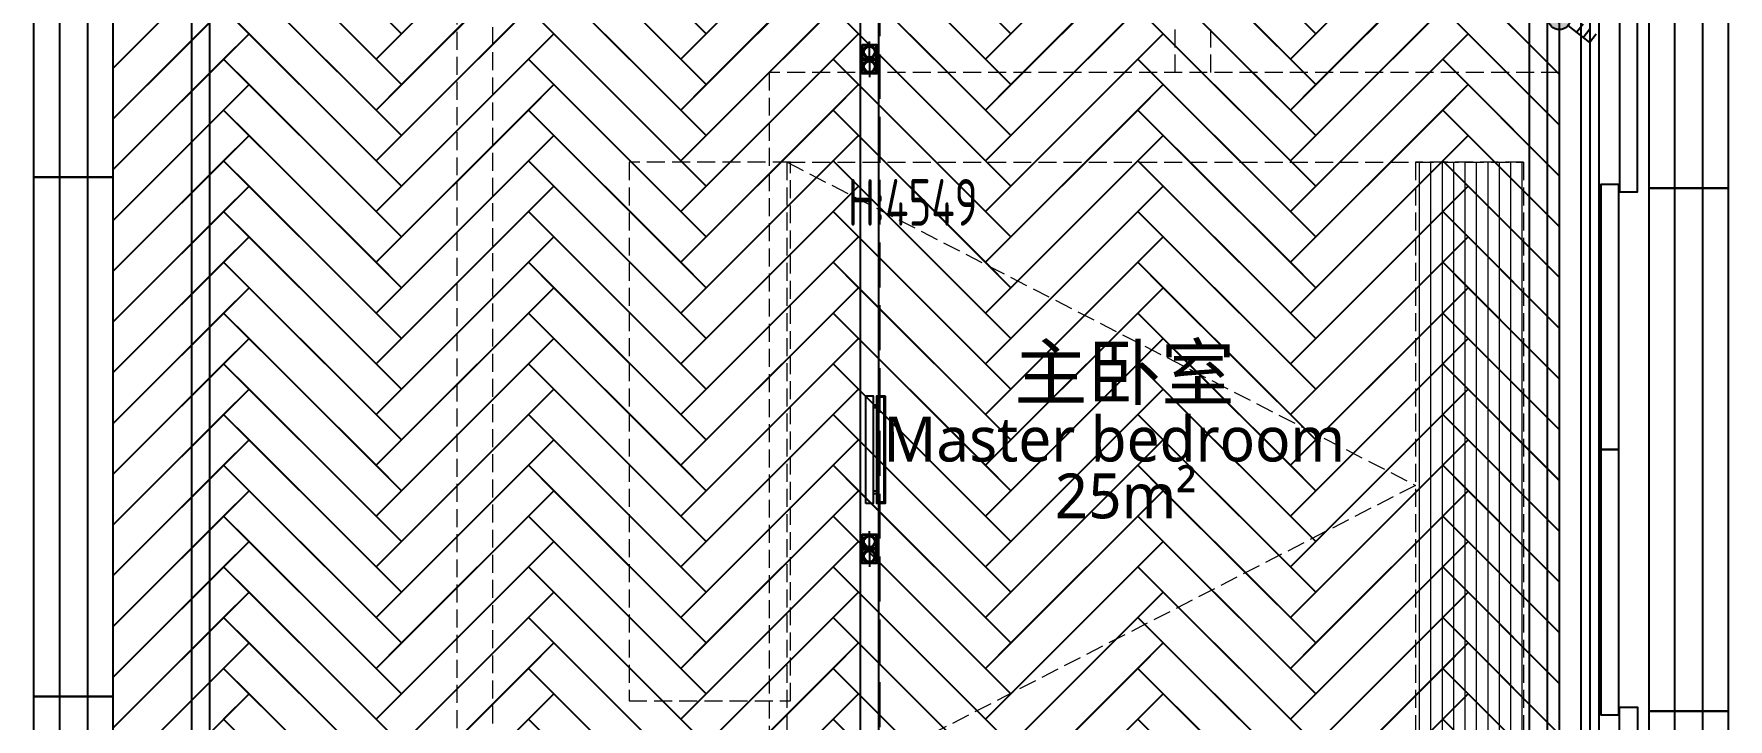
# Model space of a CAD drawing. Header units: millimetres. Extents: x -108767 to 78913, y -380878 to 1470.
# Drawn here: x -33544 to -28827, y -188596 to -186687 of the extents above; entities that cross this region are included whole.
import ezdxf
from ezdxf.enums import TextEntityAlignment as Align
from ezdxf.xclip import XClip

# ---------------------------------------------------------------- set-up
doc = ezdxf.new("R2010")
doc.units = ezdxf.units.MM
doc.header["$LTSCALE"] = 10
doc.header["$XCLIPFRAME"] = 0
doc.linetypes.add('DASH', pattern=[0.35, 0.25, -0.1])
doc.linetypes.add('DOTE', pattern=[2.42, 2, -0.2, 0.02, -0.2])
doc.layers.add('A-GLAZ-MULN', color=1, linetype='Continuous', lineweight=25)
for name, color, linetype in [('NW-01-windows(窗户)', 42, 'Continuous'), ('NW-01梁', 4, 'Continuous'), ('NW-02-free(活动家具)', 241, 'Continuous'), ('NW-02-light(平面灯具)', 12, 'Continuous'), ('NW-03-地面铺装', 8, 'Continuous'), ('NW-04-light(天花灯具)', 1, 'Continuous'), ('NW-04-天花造型粗线', 163, 'Continuous'), ('NW-完成面（用于平面）', 43, 'Continuous'), ('NW-开关插座', 117, 'Continuous'), ('NW-开关面板', 147, 'Continuous'), ('NW-强弱电插座', 223, 'Continuous')]:
    doc.layers.add(name, color=color, linetype=linetype)
doc.styles.add('TSSD_REIN', font='tssdeng.shx', dxfattribs={"width": 0.7, "bigfont": 'hztxt.shx'})
doc.styles.add('宋体', font='', dxfattribs={"width": 0.8})
doc.styles.add('黑体', font='', dxfattribs={"width": 0.8, "height": 3})
doc.styles.get('宋体').set_extended_font_data('SimSun')
doc.styles.get('黑体').set_extended_font_data('Microsoft YaHei')
doc.linetypes.add('铝质LED灯条', pattern='A,12.7,-5.08,["AL.LED",宋体,S=2.54,R=0,X=-2.54,Y=-1.27],-10', length=27.78)

# ---------------------------------------------------------------- blocks, each defined once
blk = doc.blocks.new('df')
at = {"layer": 'NW-02-free(活动家具)', "linetype": 'DASH', "lineweight": 5, "ltscale": 20}
h = blk.add_hatch(dxfattribs=at)
h.set_pattern_fill('LINE', color=250, scale=10, angle=-90, style=0)
h.set_pattern_definition([(270, (-3e-11, 1070), (31.75, -7e-15), [])])
h.paths.add_polyline_path([(0, 750), (-300, 750), (-300, -1050), (0, -1050)])
at = {"layer": 'NW-02-free(活动家具)', "color": 8, "linetype": 'DASH', "lineweight": 5, "ltscale": 20}
blk.add_lwpolyline([(0, 750), (0, -1050), (-2050, -1050), (-2050, 750), (0, 750)], dxfattribs=at)
at = {"layer": 'NW-02-free(活动家具)', "color": 251, "linetype": 'DASH', "lineweight": 5, "ltscale": 20}
blk.add_lwpolyline([(-2050, 750), (-300, -150), (-2050, -1050)], dxfattribs=at)
at = {"layer": 'NW-02-free(活动家具)', "linetype": 'DASH', "lineweight": 5, "ltscale": 20}
blk.add_lwpolyline([(0, 750), (-300, 750), (-300, -1050)], dxfattribs=at)
blk = doc.blocks.new('rwerwerwerewrw')
at = {"layer": 'A-GLAZ-MULN', "color": 8}
for p, q in [((-0.881, 0.615), (-1.028, 0.615)), ((-0.881, 0.507), (-1.028, 0.507)), ((-0.881, -2.957), (-1.028, -2.957)), ((-0.881, -3.065), (-1.028, -3.065))]:
    blk.add_line(p, q, dxfattribs=at)
blk.add_lwpolyline([(-1.328, -3.457), (-1.328, 1.007), (-1.028, 1.007), (-1.028, -3.457)], close=True, dxfattribs=at)
at = {"layer": 'NW-04-light(天花灯具)'}
blk.add_lwpolyline([(-0.534, 1.007), (-0.534, -3.457), (-0.881, -3.457), (-0.881, 1.007)], close=True, dxfattribs=at)
at = {"layer": 'NW-04-light(天花灯具)', "color": 8}
blk.add_lwpolyline([(-0.578, 0.962), (-0.578, -3.413), (-0.836, -3.413), (-0.836, 0.962)], close=True, dxfattribs=at)
blk = doc.blocks.new('嵌入式射灯1')
at = {"color": 250, "linetype": 'DOTE', "ltscale": 30}
blk.add_line((0, 100), (0, -100), dxfattribs=at)
blk.add_lwpolyline([(-100, 0, 0, 0, 0), (100, 0, 30, 0, 0), (155, 0, 0, 0, 0)], format="xyseb", dxfattribs=at)
blk.add_circle((0, 0), 60)
at = {"color": 250}
blk.add_circle((0, 0), 50, dxfattribs=at)
blk = doc.blocks.new('*U237')
at = {"layer": 'NW-04-light(天花灯具)', "color": 1, "ltscale": 15}
blk.add_lwpolyline([(150844.17, -14074.61), (150848.37, -14074.61), (150848.37, -14078.82), (150844.17, -14078.82)], close=True, dxfattribs=at)
at = {"layer": 'NW-04-light(天花灯具)', "color": 8, "ltscale": 15}
blk.add_lwpolyline([(150844.38, -14074.82), (150848.16, -14074.82), (150848.16, -14078.61), (150844.38, -14078.61)], close=True, dxfattribs=at)
at = {"layer": 'NW-04-light(天花灯具)', "color": 1, "linetype": 'DASH', "ltscale": 15, "xscale": 0.03000000000000001, "yscale": 0.03000000000000001, "zscale": 0.03000000000000001, "rotation": 180.0000000002703}
blk.add_blockref('嵌入式射灯1', (150846.27, -14076.71), dxfattribs=at)
blk = doc.blocks.new('*U239')
at = {"layer": 'NW-04-light(天花灯具)', "color": 1, "ltscale": 15}
blk.add_lwpolyline([(150844.17, -14074.61), (150848.37, -14074.61), (150848.37, -14078.82), (150844.17, -14078.82)], close=True, dxfattribs=at)
at = {"layer": 'NW-04-light(天花灯具)', "color": 8, "ltscale": 15}
blk.add_lwpolyline([(150844.38, -14074.82), (150848.16, -14074.82), (150848.16, -14078.61), (150844.38, -14078.61)], close=True, dxfattribs=at)
at = {"layer": 'NW-04-light(天花灯具)', "color": 1, "linetype": 'DASH', "ltscale": 15, "xscale": 0.03, "yscale": 0.03, "zscale": 0.03}
blk.add_blockref('嵌入式射灯1', (150846.27, -14076.71), dxfattribs=at)
blk = doc.blocks.new('ewqewqewqeqwe')
at = {"layer": 'NW-开关面板'}
h = blk.add_hatch(color=256, dxfattribs=at)
edge = h.paths.add_edge_path()
edge.add_arc((0, 0), 1.01, 0, 360)
for p, q in [((-2.52, 2.52), (-3.24, 1.8)), ((-2.69, 1.26), (-1.98, 1.98)), ((-0.72, 0.72), (-2.52, 2.52)), ((-2.15, 0.72), (-1.43, 1.43)), ((0.72, -0.72), (2.52, -2.52)), ((1.43, -1.43), (2.15, -0.72)), ((1.98, -1.98), (2.69, -1.26)), ((2.52, -2.52), (3.24, -1.8))]:
    blk.add_line(p, q, dxfattribs=at)
blk.add_circle((0, 0), 1.01, dxfattribs=at)
blk = doc.blocks.new('*U268')
at = {"layer": 'NW-开关插座', "xscale": 30.1, "yscale": 30.1, "zscale": 30.1}
blk.add_blockref('ewqewqewqeqwe', (225.9, 2013.9), dxfattribs=at)
blk = doc.blocks.new('GDSGGFDS')
at = {"layer": 'NW-03-地面铺装', "color": 250}
for points in [[(-33016, -186333.7), (-32945.3, -186263), (-32521, -186687.3), (-32591.7, -186758)], [(-32167.4, -186333.7), (-32096.7, -186263), (-31672.5, -186687.3), (-31743.2, -186758)], [(-31318.9, -186333.7), (-31248.2, -186263), (-30823.9, -186687.3), (-30894.6, -186758)], [(-30470.4, -186333.7), (-30399.7, -186263), (-29975.4, -186687.3), (-30046.1, -186758)], [(-29621.9, -186333.7), (-29551.1, -186263), (-29126.9, -186687.3), (-29197.6, -186758)], [(-33440.2, -186758), (-33016, -186333.7), (-32945.3, -186404.4), (-33369.5, -186828.7)], [(-32591.7, -186758), (-32167.4, -186333.7), (-32096.7, -186404.4), (-32521, -186828.7)], [(-31743.2, -186758), (-31318.9, -186333.7), (-31248.2, -186404.4), (-31672.5, -186828.7)], [(-30894.6, -186758), (-30470.4, -186333.7), (-30399.7, -186404.4), (-30823.9, -186828.7)], [(-30046.1, -186758), (-29621.9, -186333.7), (-29551.1, -186404.4), (-29975.4, -186828.7)], [(-33016, -186475.1), (-32945.3, -186404.4), (-32521, -186828.7), (-32591.7, -186899.4)], [(-32167.4, -186475.1), (-32096.7, -186404.4), (-31672.5, -186828.7), (-31743.2, -186899.4)], [(-31318.9, -186475.1), (-31248.2, -186404.4), (-30823.9, -186828.7), (-30894.6, -186899.4)], [(-30470.4, -186475.1), (-30399.7, -186404.4), (-29975.4, -186828.7), (-30046.1, -186899.4)], [(-29621.9, -186475.1), (-29551.1, -186404.4), (-29126.9, -186828.7), (-29197.6, -186899.4)], [(-33440.2, -186899.4), (-33016, -186475.1), (-32945.3, -186545.8), (-33369.5, -186970.1)], [(-32591.7, -186899.4), (-32167.4, -186475.1), (-32096.7, -186545.8), (-32521, -186970.1)], [(-31743.2, -186899.4), (-31318.9, -186475.1), (-31248.2, -186545.8), (-31672.5, -186970.1)], [(-30894.6, -186899.4), (-30470.4, -186475.1), (-30399.7, -186545.8), (-30823.9, -186970.1)], [(-30046.1, -186899.4), (-29621.9, -186475.1), (-29551.1, -186545.8), (-29975.4, -186970.1)], [(-33016, -186616.6), (-32945.3, -186545.8), (-32521, -186970.1), (-32591.7, -187040.8)], [(-32167.4, -186616.6), (-32096.7, -186545.8), (-31672.5, -186970.1), (-31743.2, -187040.8)], [(-31318.9, -186616.6), (-31248.2, -186545.8), (-30823.9, -186970.1), (-30894.6, -187040.8)], [(-30470.4, -186616.6), (-30399.7, -186545.8), (-29975.4, -186970.1), (-30046.1, -187040.8)], [(-29621.9, -186616.6), (-29551.1, -186545.8), (-29126.9, -186970.1), (-29197.6, -187040.8)], [(-33440.2, -187040.8), (-33016, -186616.6), (-32945.3, -186687.3), (-33369.5, -187111.5)], [(-32591.7, -187040.8), (-32167.4, -186616.6), (-32096.7, -186687.3), (-32521, -187111.5)], [(-31743.2, -187040.8), (-31318.9, -186616.6), (-31248.2, -186687.3), (-31672.5, -187111.5)], [(-30894.6, -187040.8), (-30470.4, -186616.6), (-30399.7, -186687.3), (-30823.9, -187111.5)], [(-30046.1, -187040.8), (-29621.9, -186616.6), (-29551.1, -186687.3), (-29975.4, -187111.5)], [(-33016, -186758), (-32945.3, -186687.3), (-32521, -187111.5), (-32591.7, -187182.2)], [(-32167.4, -186758), (-32096.7, -186687.3), (-31672.5, -187111.5), (-31743.2, -187182.2)], [(-31318.9, -186758), (-31248.2, -186687.3), (-30823.9, -187111.5), (-30894.6, -187182.2)], [(-30470.4, -186758), (-30399.7, -186687.3), (-29975.4, -187111.5), (-30046.1, -187182.2)], [(-29621.9, -186758), (-29551.1, -186687.3), (-29126.9, -187111.5), (-29197.6, -187182.2)], [(-33440.2, -187182.2), (-33016, -186758), (-32945.3, -186828.7), (-33369.5, -187253)], [(-32591.7, -187182.2), (-32167.4, -186758), (-32096.7, -186828.7), (-32521, -187253)], [(-31743.2, -187182.2), (-31318.9, -186758), (-31248.2, -186828.7), (-31672.5, -187253)], [(-30894.6, -187182.2), (-30470.4, -186758), (-30399.7, -186828.7), (-30823.9, -187253)], [(-30046.1, -187182.2), (-29621.9, -186758), (-29551.1, -186828.7), (-29975.4, -187253)], [(-33016, -186899.4), (-32945.3, -186828.7), (-32521, -187253), (-32591.7, -187323.7)], [(-32167.4, -186899.4), (-32096.7, -186828.7), (-31672.5, -187253), (-31743.2, -187323.7)], [(-31318.9, -186899.4), (-31248.2, -186828.7), (-30823.9, -187253), (-30894.6, -187323.7)], [(-30470.4, -186899.4), (-30399.7, -186828.7), (-29975.4, -187253), (-30046.1, -187323.7)], [(-29621.9, -186899.4), (-29551.1, -186828.7), (-29126.9, -187253), (-29197.6, -187323.7)], [(-33440.2, -187323.7), (-33016, -186899.4), (-32945.3, -186970.1), (-33369.5, -187394.4)], [(-32591.7, -187323.7), (-32167.4, -186899.4), (-32096.7, -186970.1), (-32521, -187394.4)], [(-31743.2, -187323.7), (-31318.9, -186899.4), (-31248.2, -186970.1), (-31672.5, -187394.4)], [(-30894.6, -187323.7), (-30470.4, -186899.4), (-30399.7, -186970.1), (-30823.9, -187394.4)], [(-30046.1, -187323.7), (-29621.9, -186899.4), (-29551.1, -186970.1), (-29975.4, -187394.4)], [(-33016, -187040.8), (-32945.3, -186970.1), (-32521, -187394.4), (-32591.7, -187465.1)], [(-32167.4, -187040.8), (-32096.7, -186970.1), (-31672.5, -187394.4), (-31743.2, -187465.1)], [(-31318.9, -187040.8), (-31248.2, -186970.1), (-30823.9, -187394.4), (-30894.6, -187465.1)], [(-30470.4, -187040.8), (-30399.7, -186970.1), (-29975.4, -187394.4), (-30046.1, -187465.1)], [(-29621.9, -187040.8), (-29551.1, -186970.1), (-29126.9, -187394.4), (-29197.6, -187465.1)], [(-33440.2, -187465.1), (-33016, -187040.8), (-32945.3, -187111.5), (-33369.5, -187535.8)], [(-32591.7, -187465.1), (-32167.4, -187040.8), (-32096.7, -187111.5), (-32521, -187535.8)], [(-31743.2, -187465.1), (-31318.9, -187040.8), (-31248.2, -187111.5), (-31672.5, -187535.8)], [(-30894.6, -187465.1), (-30470.4, -187040.8), (-30399.7, -187111.5), (-30823.9, -187535.8)], [(-30046.1, -187465.1), (-29621.9, -187040.8), (-29551.1, -187111.5), (-29975.4, -187535.8)], [(-33016, -187182.2), (-32945.3, -187111.5), (-32521, -187535.8), (-32591.7, -187606.5)], [(-32167.4, -187182.2), (-32096.7, -187111.5), (-31672.5, -187535.8), (-31743.2, -187606.5)], [(-31318.9, -187182.2), (-31248.2, -187111.5), (-30823.9, -187535.8), (-30894.6, -187606.5)], [(-30470.4, -187182.2), (-30399.7, -187111.5), (-29975.4, -187535.8), (-30046.1, -187606.5)], [(-29621.9, -187182.2), (-29551.1, -187111.5), (-29126.9, -187535.8), (-29197.6, -187606.5)], [(-33440.2, -187606.5), (-33016, -187182.2), (-32945.3, -187253), (-33369.5, -187677.2)], [(-32591.7, -187606.5), (-32167.4, -187182.2), (-32096.7, -187253), (-32521, -187677.2)], [(-31743.2, -187606.5), (-31318.9, -187182.2), (-31248.2, -187253), (-31672.5, -187677.2)], [(-30894.6, -187606.5), (-30470.4, -187182.2), (-30399.7, -187253), (-30823.9, -187677.2)], [(-30046.1, -187606.5), (-29621.9, -187182.2), (-29551.1, -187253), (-29975.4, -187677.2)], [(-33016, -187323.7), (-32945.3, -187253), (-32521, -187677.2), (-32591.7, -187747.9)], [(-32167.4, -187323.7), (-32096.7, -187253), (-31672.5, -187677.2), (-31743.2, -187747.9)], [(-31318.9, -187323.7), (-31248.2, -187253), (-30823.9, -187677.2), (-30894.6, -187747.9)], [(-30470.4, -187323.7), (-30399.7, -187253), (-29975.4, -187677.2), (-30046.1, -187747.9)], [(-29621.9, -187323.7), (-29551.1, -187253), (-29126.9, -187677.2), (-29197.6, -187747.9)], [(-33440.2, -187747.9), (-33016, -187323.7), (-32945.3, -187394.4), (-33369.5, -187818.6)], [(-32591.7, -187747.9), (-32167.4, -187323.7), (-32096.7, -187394.4), (-32521, -187818.6)], [(-31743.2, -187747.9), (-31318.9, -187323.7), (-31248.2, -187394.4), (-31672.5, -187818.6)], [(-30894.6, -187747.9), (-30470.4, -187323.7), (-30399.7, -187394.4), (-30823.9, -187818.6)], [(-30046.1, -187747.9), (-29621.9, -187323.7), (-29551.1, -187394.4), (-29975.4, -187818.6)], [(-33016, -187465.1), (-32945.3, -187394.4), (-32521, -187818.6), (-32591.7, -187889.3)], [(-32167.4, -187465.1), (-32096.7, -187394.4), (-31672.5, -187818.6), (-31743.2, -187889.3)], [(-31318.9, -187465.1), (-31248.2, -187394.4), (-30823.9, -187818.6), (-30894.6, -187889.3)], [(-30470.4, -187465.1), (-30399.7, -187394.4), (-29975.4, -187818.6), (-30046.1, -187889.3)], [(-29621.9, -187465.1), (-29551.1, -187394.4), (-29126.9, -187818.6), (-29197.6, -187889.3)], [(-33440.2, -187889.3), (-33016, -187465.1), (-32945.3, -187535.8), (-33369.5, -187960.1)], [(-32591.7, -187889.3), (-32167.4, -187465.1), (-32096.7, -187535.8), (-32521, -187960.1)], [(-31743.2, -187889.3), (-31318.9, -187465.1), (-31248.2, -187535.8), (-31672.5, -187960.1)], [(-30894.6, -187889.3), (-30470.4, -187465.1), (-30399.7, -187535.8), (-30823.9, -187960.1)], [(-30046.1, -187889.3), (-29621.9, -187465.1), (-29551.1, -187535.8), (-29975.4, -187960.1)], [(-33016, -187606.5), (-32945.3, -187535.8), (-32521, -187960.1), (-32591.7, -188030.8)], [(-32167.4, -187606.5), (-32096.7, -187535.8), (-31672.5, -187960.1), (-31743.2, -188030.8)], [(-31318.9, -187606.5), (-31248.2, -187535.8), (-30823.9, -187960.1), (-30894.6, -188030.8)], [(-30470.4, -187606.5), (-30399.7, -187535.8), (-29975.4, -187960.1), (-30046.1, -188030.8)], [(-29621.9, -187606.5), (-29551.1, -187535.8), (-29126.9, -187960.1), (-29197.6, -188030.8)], [(-33440.2, -188030.8), (-33016, -187606.5), (-32945.3, -187677.2), (-33369.5, -188101.5)], [(-32591.7, -188030.8), (-32167.4, -187606.5), (-32096.7, -187677.2), (-32521, -188101.5)], [(-31743.2, -188030.8), (-31318.9, -187606.5), (-31248.2, -187677.2), (-31672.5, -188101.5)], [(-30894.6, -188030.8), (-30470.4, -187606.5), (-30399.7, -187677.2), (-30823.9, -188101.5)], [(-30046.1, -188030.8), (-29621.9, -187606.5), (-29551.1, -187677.2), (-29975.4, -188101.5)], [(-33016, -187747.9), (-32945.3, -187677.2), (-32521, -188101.5), (-32591.7, -188172.2)], [(-32167.4, -187747.9), (-32096.7, -187677.2), (-31672.5, -188101.5), (-31743.2, -188172.2)], [(-31318.9, -187747.9), (-31248.2, -187677.2), (-30823.9, -188101.5), (-30894.6, -188172.2)], [(-30470.4, -187747.9), (-30399.7, -187677.2), (-29975.4, -188101.5), (-30046.1, -188172.2)], [(-29621.9, -187747.9), (-29551.1, -187677.2), (-29126.9, -188101.5), (-29197.6, -188172.2)], [(-33440.2, -188172.2), (-33016, -187747.9), (-32945.3, -187818.6), (-33369.5, -188242.9)], [(-32591.7, -188172.2), (-32167.4, -187747.9), (-32096.7, -187818.6), (-32521, -188242.9)], [(-31743.2, -188172.2), (-31318.9, -187747.9), (-31248.2, -187818.6), (-31672.5, -188242.9)], [(-30894.6, -188172.2), (-30470.4, -187747.9), (-30399.7, -187818.6), (-30823.9, -188242.9)], [(-30046.1, -188172.2), (-29621.9, -187747.9), (-29551.1, -187818.6), (-29975.4, -188242.9)], [(-33016, -187889.3), (-32945.3, -187818.6), (-32521, -188242.9), (-32591.7, -188313.6)], [(-32167.4, -187889.3), (-32096.7, -187818.6), (-31672.5, -188242.9), (-31743.2, -188313.6)], [(-31318.9, -187889.3), (-31248.2, -187818.6), (-30823.9, -188242.9), (-30894.6, -188313.6)], [(-30470.4, -187889.3), (-30399.7, -187818.6), (-29975.4, -188242.9), (-30046.1, -188313.6)], [(-29621.9, -187889.3), (-29551.1, -187818.6), (-29126.9, -188242.9), (-29197.6, -188313.6)], [(-33440.2, -188313.6), (-33016, -187889.3), (-32945.3, -187960.1), (-33369.5, -188384.3)], [(-32591.7, -188313.6), (-32167.4, -187889.3), (-32096.7, -187960.1), (-32521, -188384.3)], [(-31743.2, -188313.6), (-31318.9, -187889.3), (-31248.2, -187960.1), (-31672.5, -188384.3)], [(-30894.6, -188313.6), (-30470.4, -187889.3), (-30399.7, -187960.1), (-30823.9, -188384.3)], [(-30046.1, -188313.6), (-29621.9, -187889.3), (-29551.1, -187960.1), (-29975.4, -188384.3)], [(-33016, -188030.8), (-32945.3, -187960.1), (-32521, -188384.3), (-32591.7, -188455)], [(-32167.4, -188030.8), (-32096.7, -187960.1), (-31672.5, -188384.3), (-31743.2, -188455)], [(-31318.9, -188030.8), (-31248.2, -187960.1), (-30823.9, -188384.3), (-30894.6, -188455)], [(-30470.4, -188030.8), (-30399.7, -187960.1), (-29975.4, -188384.3), (-30046.1, -188455)], [(-29621.9, -188030.8), (-29551.1, -187960.1), (-29126.9, -188384.3), (-29197.6, -188455)], [(-33440.2, -188455), (-33016, -188030.8), (-32945.3, -188101.5), (-33369.5, -188525.7)], [(-32591.7, -188455), (-32167.4, -188030.8), (-32096.7, -188101.5), (-32521, -188525.7)], [(-31743.2, -188455), (-31318.9, -188030.8), (-31248.2, -188101.5), (-31672.5, -188525.7)], [(-30894.6, -188455), (-30470.4, -188030.8), (-30399.7, -188101.5), (-30823.9, -188525.7)], [(-30046.1, -188455), (-29621.9, -188030.8), (-29551.1, -188101.5), (-29975.4, -188525.7)], [(-33016, -188172.2), (-32945.3, -188101.5), (-32521, -188525.7), (-32591.7, -188596.5)], [(-32167.4, -188172.2), (-32096.7, -188101.5), (-31672.5, -188525.7), (-31743.2, -188596.5)], [(-31318.9, -188172.2), (-31248.2, -188101.5), (-30823.9, -188525.7), (-30894.6, -188596.5)], [(-30470.4, -188172.2), (-30399.7, -188101.5), (-29975.4, -188525.7), (-30046.1, -188596.5)], [(-29621.9, -188172.2), (-29551.1, -188101.5), (-29126.9, -188525.7), (-29197.6, -188596.5)], [(-33440.2, -188596.5), (-33016, -188172.2), (-32945.3, -188242.9), (-33369.5, -188667.2)], [(-32591.7, -188596.5), (-32167.4, -188172.2), (-32096.7, -188242.9), (-32521, -188667.2)], [(-31743.2, -188596.5), (-31318.9, -188172.2), (-31248.2, -188242.9), (-31672.5, -188667.2)], [(-30894.6, -188596.5), (-30470.4, -188172.2), (-30399.7, -188242.9), (-30823.9, -188667.2)], [(-30046.1, -188596.5), (-29621.9, -188172.2), (-29551.1, -188242.9), (-29975.4, -188667.2)], [(-33016, -188313.6), (-32945.3, -188242.9), (-32521, -188667.2), (-32591.7, -188737.9)], [(-32167.4, -188313.6), (-32096.7, -188242.9), (-31672.5, -188667.2), (-31743.2, -188737.9)], [(-31318.9, -188313.6), (-31248.2, -188242.9), (-30823.9, -188667.2), (-30894.6, -188737.9)], [(-30470.4, -188313.6), (-30399.7, -188242.9), (-29975.4, -188667.2), (-30046.1, -188737.9)], [(-29621.9, -188313.6), (-29551.1, -188242.9), (-29126.9, -188667.2), (-29197.6, -188737.9)], [(-33440.2, -188737.9), (-33016, -188313.6), (-32945.3, -188384.3), (-33369.5, -188808.6)], [(-32591.7, -188737.9), (-32167.4, -188313.6), (-32096.7, -188384.3), (-32521, -188808.6)], [(-31743.2, -188737.9), (-31318.9, -188313.6), (-31248.2, -188384.3), (-31672.5, -188808.6)], [(-30894.6, -188737.9), (-30470.4, -188313.6), (-30399.7, -188384.3), (-30823.9, -188808.6)], [(-30046.1, -188737.9), (-29621.9, -188313.6), (-29551.1, -188384.3), (-29975.4, -188808.6)], [(-33016, -188455), (-32945.3, -188384.3), (-32521, -188808.6), (-32591.7, -188879.3)], [(-32167.4, -188455), (-32096.7, -188384.3), (-31672.5, -188808.6), (-31743.2, -188879.3)], [(-31318.9, -188455), (-31248.2, -188384.3), (-30823.9, -188808.6), (-30894.6, -188879.3)], [(-30470.4, -188455), (-30399.7, -188384.3), (-29975.4, -188808.6), (-30046.1, -188879.3)], [(-29621.9, -188455), (-29551.1, -188384.3), (-29126.9, -188808.6), (-29197.6, -188879.3)], [(-33440.2, -188879.3), (-33016, -188455), (-32945.3, -188525.7), (-33369.5, -188950)], [(-32591.7, -188879.3), (-32167.4, -188455), (-32096.7, -188525.7), (-32521, -188950)], [(-31743.2, -188879.3), (-31318.9, -188455), (-31248.2, -188525.7), (-31672.5, -188950)], [(-30894.6, -188879.3), (-30470.4, -188455), (-30399.7, -188525.7), (-30823.9, -188950)], [(-30046.1, -188879.3), (-29621.9, -188455), (-29551.1, -188525.7), (-29975.4, -188950)], [(-33016, -188596.5), (-32945.3, -188525.7), (-32521, -188950), (-32591.7, -189020.7)], [(-32167.4, -188596.5), (-32096.7, -188525.7), (-31672.5, -188950), (-31743.2, -189020.7)], [(-31318.9, -188596.5), (-31248.2, -188525.7), (-30823.9, -188950), (-30894.6, -189020.7)], [(-30470.4, -188596.5), (-30399.7, -188525.7), (-29975.4, -188950), (-30046.1, -189020.7)], [(-29621.9, -188596.5), (-29551.1, -188525.7), (-29126.9, -188950), (-29197.6, -189020.7)]]:
    blk.add_lwpolyline(points, close=True, dxfattribs=at)

msp = doc.modelspace()

# ---------------------------------------------------------------- linework, layer by layer
at = {"layer": 'NW-01-windows(窗户)'}
for p, q in [((-33473.1, -186342.5), (-33473.1, -187086.5)), ((-33395.4, -186342.5), (-33395.4, -187086.5)), ((-28976.1, -186373.5), (-28976.1, -187117.5)), ((-28898.4, -186373.5), (-28898.4, -187117.5)), ((-33473.1, -187086.5), (-33473.1, -188533.5)), ((-33395.4, -187086.5), (-33395.4, -188533.5)), ((-28976.1, -187117.5), (-28976.1, -188574.5)), ((-28898.4, -187117.5), (-28898.4, -188574.5)), ((-33473.1, -188533.5), (-33473.1, -189277.5)), ((-33395.4, -188533.5), (-33395.4, -189277.5)), ((-28976.1, -188574.5), (-28976.1, -189318.5)), ((-28898.4, -188574.5), (-28898.4, -189318.5))]:
    msp.add_line(p, q, dxfattribs=at)
for points in [[(-33544.3, -186342.5), (-33324.3, -186342.5), (-33324.3, -187086.5), (-33544.3, -187086.5)], [(-29047.3, -186373.5), (-28827.3, -186373.5), (-28827.3, -187117.5), (-29047.3, -187117.5)], [(-33544.3, -187086.5), (-33324.3, -187086.5), (-33324.3, -188533.5), (-33544.3, -188533.5)], [(-29047.3, -187117.5), (-28827.3, -187117.5), (-28827.3, -188574.5), (-29047.3, -188574.5)], [(-33544.3, -188533.5), (-33324.3, -188533.5), (-33324.3, -189277.5), (-33544.3, -189277.5)], [(-29047.3, -188574.5), (-28827.3, -188574.5), (-28827.3, -189318.5), (-29047.3, -189318.5)]]:
    msp.add_lwpolyline(points, close=True, dxfattribs=at)
at = {"layer": 'NW-01梁', "linetype": 'DASH', "ltscale": 50}
msp.add_line((-31189.3, -189668.5), (-31189.3, -184185.5), dxfattribs=at)
at = {"layer": 'NW-02-free(活动家具)', "linetype": 'DASH', "lineweight": 5, "ltscale": 20}
for points in [[(-30267.1, -186795.1), (-30267.1, -184521), (-32367.1, -184521), (-32367.1, -184701.6)], [(-32367.1, -185841.3), (-32367.1, -189221), (-30267.1, -189221), (-30267.1, -188795.1)], [(-29297.3, -188795.1), (-29297.3, -186795.1), (-31497.3, -186795.1), (-31497.3, -188795.1), (-29297.3, -188795.1)], [(-31437.3, -187045.1), (-31887.3, -187045.1), (-31887.3, -188545.1), (-31437.3, -188545.1), (-31437.3, -187045.1)]]:
    msp.add_lwpolyline(points, dxfattribs=at)
at = {"layer": 'NW-02-free(活动家具)', "color": 8, "linetype": 'DASH', "lineweight": 5, "ltscale": 20}
for points in [[(-30367.1, -186795.1), (-30367.1, -184621), (-31470.3, -184621)], [(-32267.1, -185898.7), (-32267.1, -189121), (-30367.1, -189121), (-30367.1, -188795.1)]]:
    msp.add_lwpolyline(points, dxfattribs=at)
at = {"layer": 'NW-02-light(平面灯具)', "linetype": '铝质LED灯条'}
msp.add_line((-29212.3, -184285.5), (-29212.3, -189740.5), dxfattribs=at)
at = {"layer": 'NW-04-天花造型粗线'}
for points in [[(-33104.3, -184435.5), (-29331.3, -184435.5), (-29331.3, -189590.5), (-33104.3, -189590.5)], [(-33054.3, -184485.5), (-29381.3, -184485.5), (-29381.3, -189540.5), (-33054.3, -189540.5)]]:
    msp.add_lwpolyline(points, close=True, dxfattribs=at)
at = {"layer": 'NW-04-天花造型粗线', "color": 32}
msp.add_lwpolyline([(-31242.8, -184485.5), (-31192.8, -184485.5), (-31192.8, -189540.5), (-31242.8, -189540.5)], close=True, dxfattribs=at)
at = {"layer": 'NW-完成面（用于平面）', "color": 161}
msp.add_line((-29297.3, -184285.5), (-29297.3, -189740.5), dxfattribs=at)
at = {"layer": 'NW-完成面（用于平面）', "color": 32}
for p, q in [((-29237.3, -184285.5), (-29237.3, -189740.5)), ((-29187.3, -184285.5), (-29187.3, -189740.5))]:
    msp.add_line(p, q, dxfattribs=at)
at = {"layer": 'NW-完成面（用于平面）'}
for points in [[(-29079.3, -186388.5), (-29129.3, -186388.5), (-29129.3, -187127.2), (-29079.3, -187127.2)], [(-29131.3, -187106.6), (-29181.3, -187106.6), (-29181.3, -187845.3), (-29131.3, -187845.3)], [(-29131.3, -187845.3), (-29181.3, -187845.3), (-29181.3, -188584.1), (-29131.3, -188584.1)], [(-29079.3, -189303.5), (-29129.3, -189303.5), (-29129.3, -188563.5), (-29079.3, -188563.5)]]:
    msp.add_lwpolyline(points, close=True, dxfattribs=at)

# ---------------------------------------------------------------- block references
at = {"layer": 'NW-02-free(活动家具)', "color": 8, "linetype": 'DASH', "lineweight": 5, "ltscale": 20}
msp.add_blockref('df', (-29397.3, -187795.1), dxfattribs=at)
at = {"layer": 'NW-03-地面铺装'}
ref = msp.add_blockref('GDSGGFDS', (0, 0), dxfattribs=at)
XClip(ref).set_block_clipping_path([(-32054.2528974363, -190312.4724403678), (-32051.2528974391, -191452.4724403794), (-31006.7196699437, -191452.4724403794), (-31006.7196699504, -191442.4724403689), (-30971.7196708461, -191442.4724407299), (-30971.7196708461, -191432.4724403736), (-30956.7196707429, -191432.4724403736), (-30956.7196707429, -191452.4724403794), (-29921.2528974393, -191452.4724403794), (-29921.2528974393, -191713.4724403793), (-30521.2528974393, -191713.4724403793), (-30521.2528974393, -192483.4724403797), (-30371.2528974395, -192483.4724403797), (-30371.2528974395, -193021.4724403799), (-29921.2528974393, -193021.4724403799), (-29921.2528974393, -193538.4724403797), (-28892.2528973914, -193538.4724403797), (-28892.2528973914, -192630.9724403794), (-28853.2528974393, -192630.9724403794), (-28853.2528974393, -192610.9724403794), (-28892.2528973914, -192610.9724403794), (-28892.2528973914, -192560.9724403794), (-28853.2528974393, -192560.9724403794), (-28853.2528974393, -191703.4724403797), (-28773.3258569759, -191707.7228517465), (-28772.2528974393, -191296.4724403797), (-28775.2528974393, -191296.4724403797), (-28775.2528974393, -191286.4724403797), (-28534.0582369719, -191286.4724403797), (-28534.0582369719, -190440.4724403794), (-28775.2528974393, -190440.4724403794), (-28775.2528974393, -190430.4724403794), (-28772.2528974393, -190430.4724403794), (-28772.2528974393, -189910.4724403794), (-29327.2528974393, -189910.4724403794), (-29327.2528974393, -189763.4724403794), (-29332.2528974393, -189763.4724403794), (-29332.2528974393, -189737.4724403794), (-29327.2528974393, -189737.4724403794), (-29327.2528974393, -189740.4724403794), (-29297.2528974393, -189740.4724403794), (-29297.2528974393, -184285.4724403794), (-33304.2528974392, -184285.4724403794), (-33304.2528974392, -184972.4724403794), (-33324.2528974392, -184972.4724403794), (-33324.2528974392, -185782.4724403794), (-33304.2528974392, -185782.4724403794), (-33304.2528974392, -186362.4724403794), (-33324.2528974392, -186362.4724403794), (-33324.2528974392, -189257.4724403794), (-33304.2528974392, -189257.4724403794), (-33304.2528974392, -189740.4724403794), (-33054.2528974506, -189740.4724403794), (-33054.2528974506, -190112.4724403925), (-33064.1757693088, -190112.4724403925), (-33064.1757693088, -190182.4724403925), (-33054.2528974506, -190182.4724403925), (-32054.2528974363, -190182.4724403925)])
at = {"layer": 'NW-04-light(天花灯具)'}
for name, p, xscale, yscale, zscale in [('*U237', (-1499268.5, -49741.5), 9.732096000000002, 9.732096000000002, 9.732096000000002), ('*U239', (-1499268.5, -49782.4), 9.732096000000002, 9.732096000000002, 9.732096000000002), ('rwerwerwerewrw', (-31138.6, -187763), 67.2, 67.2, 67.2), ('*U237', (-1499268.5, -51105.8), 9.732096000000002, 9.732096000000002, 9.732096000000002), ('*U239', (-1499268.5, -51146.7), 9.732096000000002, 9.732096000000002, 9.732096000000002)]:
    msp.add_blockref(name, p, dxfattribs=dict(at, xscale=xscale, yscale=yscale, zscale=zscale))
at = {"layer": 'NW-强弱电插座', "xscale": 0.9984580498866209, "yscale": 0.9984580498866209, "zscale": 0.9984580498866209, "rotation": 6.684299649206174}
msp.add_blockref('*U268', (-29287.2, -188668.5), dxfattribs=at)

# ---------------------------------------------------------------- texts
at = {"color": 40, "style": '黑体'}
for s, height, p in [('主卧室', 150, (-30508.1, -187705.7)), ('Master bedroom', 125, (-30536.4, -187878.7)), ('25m²', 125, (-30504.4, -188037))]:
    msp.add_text(s, height=height, dxfattribs=at).set_placement(p, align=Align.CENTER)
at = {"layer": 'NW-01梁', "color": 251, "style": 'TSSD_REIN', "width": 0.7}
msp.add_text('H:4549', height=130, dxfattribs=at).set_placement((-31277.6, -187221.7))

doc.saveas('drawing.dxf')
